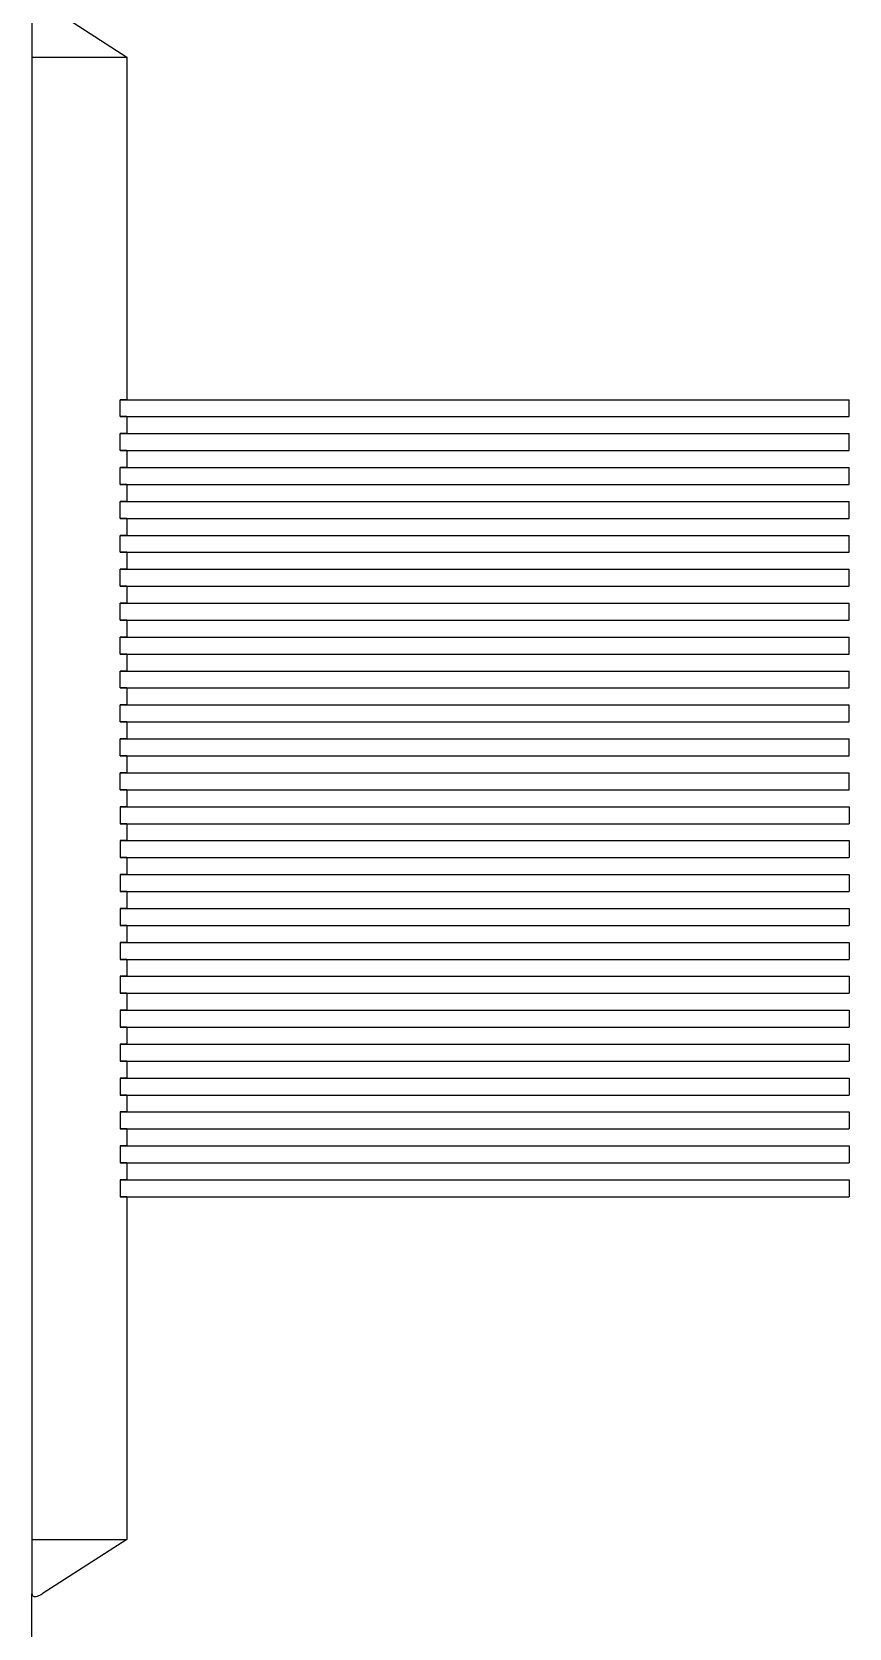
# Model space of a CAD drawing. Header units: millimetres. Extents: x -2567 to -2130, y -1703 to -1559.
# Drawn here: x -2566.66 to -2542.56, y -1655.57 to -1608.51 of the extents above; entities that cross this region are included whole.
import ezdxf

# ---------------------------------------------------------------- set-up
doc = ezdxf.new("R2010")
doc.units = ezdxf.units.MM

msp = doc.modelspace()

# ---------------------------------------------------------------- linework, layer by layer
at = {"color": 7, "linetype": 'Continuous'}
for p, q in [((-2566.659, -1607.644), (-2566.659, -1609.251)), ((-2566.359, -1607.644), (-2563.859, -1609.251)), ((-2566.659, -1609.251), (-2566.659, -1652.951)), ((-2566.659, -1609.251), (-2563.859, -1609.251)), ((-2563.859, -1609.251), (-2563.859, -1619.351)), ((-2563.859, -1609.251), (-2563.859, -1619.351)), ((-2563.859, -1609.251), (-2563.859, -1619.351)), ((-2563.859, -1619.351), (-2564.059, -1619.351)), ((-2564.059, -1619.851), (-2564.059, -1619.351)), ((-2563.859, -1619.351), (-2564.059, -1619.351)), ((-2564.059, -1619.851), (-2564.059, -1619.351)), ((-2563.859, -1619.351), (-2564.059, -1619.351)), ((-2564.059, -1619.851), (-2564.059, -1619.351)), ((-2564.059, -1619.351), (-2542.559, -1619.351)), ((-2563.859, -1619.351), (-2552.159, -1619.351)), ((-2563.859, -1619.351), (-2552.159, -1619.351)), ((-2563.859, -1619.351), (-2552.159, -1619.351)), ((-2542.559, -1619.851), (-2542.559, -1619.351)), ((-2563.859, -1619.851), (-2564.059, -1619.851)), ((-2563.859, -1619.851), (-2564.059, -1619.851)), ((-2563.859, -1619.851), (-2564.059, -1619.851)), ((-2564.059, -1619.851), (-2542.559, -1619.851)), ((-2563.859, -1619.851), (-2552.159, -1619.851)), ((-2563.859, -1619.851), (-2563.859, -1620.351)), ((-2563.859, -1619.851), (-2552.159, -1619.851)), ((-2563.859, -1619.851), (-2563.859, -1620.351)), ((-2563.859, -1619.851), (-2552.159, -1619.851)), ((-2563.859, -1619.851), (-2563.859, -1620.351)), ((-2563.859, -1620.351), (-2564.059, -1620.351)), ((-2564.059, -1620.851), (-2564.059, -1620.351)), ((-2563.859, -1620.351), (-2564.059, -1620.351)), ((-2564.059, -1620.851), (-2564.059, -1620.351)), ((-2563.859, -1620.351), (-2564.059, -1620.351)), ((-2564.059, -1620.851), (-2564.059, -1620.351)), ((-2564.059, -1620.351), (-2542.559, -1620.351)), ((-2563.859, -1620.351), (-2552.159, -1620.351)), ((-2563.859, -1620.351), (-2552.159, -1620.351)), ((-2563.859, -1620.351), (-2552.159, -1620.351)), ((-2542.559, -1620.851), (-2542.559, -1620.351)), ((-2563.859, -1620.851), (-2564.059, -1620.851)), ((-2563.859, -1620.851), (-2564.059, -1620.851)), ((-2563.859, -1620.851), (-2564.059, -1620.851)), ((-2564.059, -1620.851), (-2542.559, -1620.851)), ((-2563.859, -1620.851), (-2552.159, -1620.851)), ((-2563.859, -1620.851), (-2563.859, -1621.351)), ((-2563.859, -1620.851), (-2552.159, -1620.851)), ((-2563.859, -1620.851), (-2563.859, -1621.351)), ((-2563.859, -1620.851), (-2552.159, -1620.851)), ((-2563.859, -1620.851), (-2563.859, -1621.351)), ((-2563.859, -1621.351), (-2564.059, -1621.351)), ((-2564.059, -1621.851), (-2564.059, -1621.351)), ((-2563.859, -1621.351), (-2564.059, -1621.351)), ((-2564.059, -1621.851), (-2564.059, -1621.351)), ((-2563.859, -1621.351), (-2564.059, -1621.351)), ((-2564.059, -1621.851), (-2564.059, -1621.351)), ((-2564.059, -1621.351), (-2542.559, -1621.351)), ((-2563.859, -1621.351), (-2552.159, -1621.351)), ((-2563.859, -1621.351), (-2552.159, -1621.351)), ((-2563.859, -1621.351), (-2552.159, -1621.351)), ((-2542.559, -1621.851), (-2542.559, -1621.351)), ((-2563.859, -1621.851), (-2564.059, -1621.851)), ((-2563.859, -1621.851), (-2564.059, -1621.851)), ((-2563.859, -1621.851), (-2564.059, -1621.851)), ((-2564.059, -1621.851), (-2542.559, -1621.851)), ((-2563.859, -1621.851), (-2552.159, -1621.851)), ((-2563.859, -1621.851), (-2563.859, -1622.351)), ((-2563.859, -1621.851), (-2552.159, -1621.851)), ((-2563.859, -1621.851), (-2563.859, -1622.351)), ((-2563.859, -1621.851), (-2552.159, -1621.851)), ((-2563.859, -1621.851), (-2563.859, -1622.351)), ((-2563.859, -1622.351), (-2564.059, -1622.351)), ((-2564.059, -1622.851), (-2564.059, -1622.351)), ((-2563.859, -1622.351), (-2564.059, -1622.351)), ((-2564.059, -1622.851), (-2564.059, -1622.351)), ((-2563.859, -1622.351), (-2564.059, -1622.351)), ((-2564.059, -1622.851), (-2564.059, -1622.351)), ((-2564.059, -1622.351), (-2542.559, -1622.351)), ((-2563.859, -1622.351), (-2552.159, -1622.351)), ((-2563.859, -1622.351), (-2552.159, -1622.351)), ((-2563.859, -1622.351), (-2552.159, -1622.351)), ((-2542.559, -1622.851), (-2542.559, -1622.351)), ((-2563.859, -1622.851), (-2564.059, -1622.851)), ((-2563.859, -1622.851), (-2564.059, -1622.851)), ((-2563.859, -1622.851), (-2564.059, -1622.851)), ((-2564.059, -1622.851), (-2542.559, -1622.851)), ((-2563.859, -1622.851), (-2552.159, -1622.851)), ((-2563.859, -1622.851), (-2563.859, -1623.351)), ((-2563.859, -1622.851), (-2552.159, -1622.851)), ((-2563.859, -1622.851), (-2563.859, -1623.351)), ((-2563.859, -1622.851), (-2552.159, -1622.851)), ((-2563.859, -1622.851), (-2563.859, -1623.351)), ((-2563.859, -1623.351), (-2564.059, -1623.351)), ((-2564.059, -1623.851), (-2564.059, -1623.351)), ((-2563.859, -1623.351), (-2564.059, -1623.351)), ((-2564.059, -1623.851), (-2564.059, -1623.351)), ((-2563.859, -1623.351), (-2564.059, -1623.351)), ((-2564.059, -1623.851), (-2564.059, -1623.351)), ((-2564.059, -1623.351), (-2542.559, -1623.351)), ((-2563.859, -1623.351), (-2552.159, -1623.351)), ((-2563.859, -1623.351), (-2552.159, -1623.351)), ((-2563.859, -1623.351), (-2552.159, -1623.351)), ((-2542.559, -1623.851), (-2542.559, -1623.351)), ((-2563.859, -1623.851), (-2564.059, -1623.851)), ((-2563.859, -1623.851), (-2564.059, -1623.851)), ((-2563.859, -1623.851), (-2564.059, -1623.851)), ((-2564.059, -1623.851), (-2542.559, -1623.851)), ((-2563.859, -1623.851), (-2552.159, -1623.851)), ((-2563.859, -1623.851), (-2563.859, -1624.351)), ((-2563.859, -1623.851), (-2552.159, -1623.851)), ((-2563.859, -1623.851), (-2563.859, -1624.351)), ((-2563.859, -1623.851), (-2552.159, -1623.851)), ((-2563.859, -1623.851), (-2563.859, -1624.351)), ((-2563.859, -1624.351), (-2564.059, -1624.351)), ((-2564.059, -1624.851), (-2564.059, -1624.351)), ((-2563.859, -1624.351), (-2564.059, -1624.351)), ((-2564.059, -1624.851), (-2564.059, -1624.351)), ((-2563.859, -1624.351), (-2564.059, -1624.351)), ((-2564.059, -1624.851), (-2564.059, -1624.351)), ((-2564.059, -1624.351), (-2542.559, -1624.351)), ((-2563.859, -1624.351), (-2552.159, -1624.351)), ((-2563.859, -1624.351), (-2552.159, -1624.351)), ((-2563.859, -1624.351), (-2552.159, -1624.351)), ((-2542.559, -1624.851), (-2542.559, -1624.351)), ((-2563.859, -1624.851), (-2564.059, -1624.851)), ((-2563.859, -1624.851), (-2564.059, -1624.851)), ((-2563.859, -1624.851), (-2564.059, -1624.851)), ((-2564.059, -1624.851), (-2542.559, -1624.851)), ((-2563.859, -1624.851), (-2552.159, -1624.851)), ((-2563.859, -1624.851), (-2563.859, -1625.351)), ((-2563.859, -1624.851), (-2552.159, -1624.851)), ((-2563.859, -1624.851), (-2563.859, -1625.351)), ((-2563.859, -1624.851), (-2552.159, -1624.851)), ((-2563.859, -1624.851), (-2563.859, -1625.351)), ((-2563.859, -1625.351), (-2564.059, -1625.351)), ((-2564.059, -1625.851), (-2564.059, -1625.351)), ((-2563.859, -1625.351), (-2564.059, -1625.351)), ((-2564.059, -1625.851), (-2564.059, -1625.351)), ((-2563.859, -1625.351), (-2564.059, -1625.351)), ((-2564.059, -1625.851), (-2564.059, -1625.351)), ((-2564.059, -1625.351), (-2542.559, -1625.351)), ((-2563.859, -1625.351), (-2552.159, -1625.351)), ((-2563.859, -1625.351), (-2552.159, -1625.351)), ((-2563.859, -1625.351), (-2552.159, -1625.351)), ((-2542.559, -1625.851), (-2542.559, -1625.351)), ((-2563.859, -1625.851), (-2564.059, -1625.851)), ((-2563.859, -1625.851), (-2564.059, -1625.851)), ((-2563.859, -1625.851), (-2564.059, -1625.851)), ((-2564.059, -1625.851), (-2542.559, -1625.851)), ((-2563.859, -1625.851), (-2552.159, -1625.851)), ((-2563.859, -1625.851), (-2563.859, -1626.351)), ((-2563.859, -1625.851), (-2552.159, -1625.851)), ((-2563.859, -1625.851), (-2563.859, -1626.351)), ((-2563.859, -1625.851), (-2552.159, -1625.851)), ((-2563.859, -1625.851), (-2563.859, -1626.351)), ((-2563.859, -1626.351), (-2564.059, -1626.351)), ((-2564.059, -1626.851), (-2564.059, -1626.351)), ((-2563.859, -1626.351), (-2564.059, -1626.351)), ((-2564.059, -1626.851), (-2564.059, -1626.351)), ((-2563.859, -1626.351), (-2564.059, -1626.351)), ((-2564.059, -1626.851), (-2564.059, -1626.351)), ((-2564.059, -1626.351), (-2542.559, -1626.351)), ((-2563.859, -1626.351), (-2552.159, -1626.351)), ((-2563.859, -1626.351), (-2552.159, -1626.351)), ((-2563.859, -1626.351), (-2552.159, -1626.351)), ((-2542.559, -1626.851), (-2542.559, -1626.351)), ((-2563.859, -1626.851), (-2564.059, -1626.851)), ((-2563.859, -1626.851), (-2564.059, -1626.851)), ((-2563.859, -1626.851), (-2564.059, -1626.851)), ((-2564.059, -1626.851), (-2542.559, -1626.851)), ((-2563.859, -1626.851), (-2552.159, -1626.851)), ((-2563.859, -1626.851), (-2563.859, -1627.351)), ((-2563.859, -1626.851), (-2552.159, -1626.851)), ((-2563.859, -1626.851), (-2563.859, -1627.351)), ((-2563.859, -1626.851), (-2552.159, -1626.851)), ((-2563.859, -1626.851), (-2563.859, -1627.351)), ((-2563.859, -1627.351), (-2564.059, -1627.351)), ((-2564.059, -1627.851), (-2564.059, -1627.351)), ((-2563.859, -1627.351), (-2564.059, -1627.351)), ((-2564.059, -1627.851), (-2564.059, -1627.351)), ((-2563.859, -1627.351), (-2564.059, -1627.351)), ((-2564.059, -1627.851), (-2564.059, -1627.351)), ((-2564.059, -1627.351), (-2542.559, -1627.351)), ((-2563.859, -1627.351), (-2552.159, -1627.351)), ((-2563.859, -1627.351), (-2552.159, -1627.351)), ((-2563.859, -1627.351), (-2552.159, -1627.351)), ((-2542.559, -1627.851), (-2542.559, -1627.351)), ((-2563.859, -1627.851), (-2564.059, -1627.851)), ((-2563.859, -1627.851), (-2564.059, -1627.851)), ((-2563.859, -1627.851), (-2564.059, -1627.851)), ((-2564.059, -1627.851), (-2542.559, -1627.851)), ((-2563.859, -1627.851), (-2552.159, -1627.851)), ((-2563.859, -1627.851), (-2563.859, -1628.351)), ((-2563.859, -1627.851), (-2552.159, -1627.851)), ((-2563.859, -1627.851), (-2563.859, -1628.351)), ((-2563.859, -1627.851), (-2552.159, -1627.851)), ((-2563.859, -1627.851), (-2563.859, -1628.351)), ((-2563.859, -1628.351), (-2564.059, -1628.351)), ((-2564.059, -1628.851), (-2564.059, -1628.351)), ((-2563.859, -1628.351), (-2564.059, -1628.351)), ((-2564.059, -1628.851), (-2564.059, -1628.351)), ((-2563.859, -1628.351), (-2564.059, -1628.351)), ((-2564.059, -1628.851), (-2564.059, -1628.351)), ((-2564.059, -1628.351), (-2542.559, -1628.351)), ((-2563.859, -1628.351), (-2552.159, -1628.351)), ((-2563.859, -1628.351), (-2552.159, -1628.351)), ((-2563.859, -1628.351), (-2552.159, -1628.351)), ((-2542.559, -1628.851), (-2542.559, -1628.351)), ((-2563.859, -1628.851), (-2564.059, -1628.851)), ((-2563.859, -1628.851), (-2564.059, -1628.851)), ((-2563.859, -1628.851), (-2564.059, -1628.851)), ((-2564.059, -1628.851), (-2542.559, -1628.851)), ((-2563.859, -1628.851), (-2552.159, -1628.851)), ((-2563.859, -1628.851), (-2563.859, -1629.351)), ((-2563.859, -1628.851), (-2552.159, -1628.851)), ((-2563.859, -1628.851), (-2563.859, -1629.351)), ((-2563.859, -1628.851), (-2552.159, -1628.851)), ((-2563.859, -1628.851), (-2563.859, -1629.351)), ((-2563.859, -1629.351), (-2564.059, -1629.351)), ((-2564.059, -1629.851), (-2564.059, -1629.351)), ((-2563.859, -1629.351), (-2564.059, -1629.351)), ((-2564.059, -1629.851), (-2564.059, -1629.351)), ((-2563.859, -1629.351), (-2564.059, -1629.351)), ((-2564.059, -1629.851), (-2564.059, -1629.351)), ((-2564.059, -1629.351), (-2542.559, -1629.351)), ((-2563.859, -1629.351), (-2552.159, -1629.351)), ((-2563.859, -1629.351), (-2552.159, -1629.351)), ((-2563.859, -1629.351), (-2552.159, -1629.351)), ((-2542.559, -1629.851), (-2542.559, -1629.351)), ((-2563.859, -1629.851), (-2564.059, -1629.851)), ((-2563.859, -1629.851), (-2564.059, -1629.851)), ((-2563.859, -1629.851), (-2564.059, -1629.851)), ((-2564.059, -1629.851), (-2542.559, -1629.851)), ((-2563.859, -1629.851), (-2552.159, -1629.851)), ((-2563.859, -1629.851), (-2563.859, -1630.351)), ((-2563.859, -1629.851), (-2552.159, -1629.851)), ((-2563.859, -1629.851), (-2563.859, -1630.351)), ((-2563.859, -1629.851), (-2552.159, -1629.851)), ((-2563.859, -1629.851), (-2563.859, -1630.351)), ((-2563.859, -1630.351), (-2564.059, -1630.351)), ((-2564.059, -1630.851), (-2564.059, -1630.351)), ((-2563.859, -1630.351), (-2564.059, -1630.351)), ((-2564.059, -1630.851), (-2564.059, -1630.351)), ((-2563.859, -1630.351), (-2564.059, -1630.351)), ((-2564.059, -1630.851), (-2564.059, -1630.351)), ((-2564.059, -1630.351), (-2542.559, -1630.351)), ((-2563.859, -1630.351), (-2552.159, -1630.351)), ((-2563.859, -1630.351), (-2552.159, -1630.351)), ((-2563.859, -1630.351), (-2552.159, -1630.351)), ((-2542.559, -1630.851), (-2542.559, -1630.351)), ((-2563.859, -1630.851), (-2564.059, -1630.851)), ((-2563.859, -1630.851), (-2564.059, -1630.851)), ((-2563.859, -1630.851), (-2564.059, -1630.851)), ((-2564.059, -1630.851), (-2542.559, -1630.851)), ((-2563.859, -1630.851), (-2552.159, -1630.851)), ((-2563.859, -1630.851), (-2563.859, -1631.351)), ((-2563.859, -1630.851), (-2552.159, -1630.851)), ((-2563.859, -1630.851), (-2563.859, -1631.351)), ((-2563.859, -1630.851), (-2552.159, -1630.851)), ((-2563.859, -1630.851), (-2563.859, -1631.351)), ((-2563.859, -1631.351), (-2564.059, -1631.351)), ((-2564.059, -1631.351), (-2564.059, -1631.851)), ((-2563.859, -1631.351), (-2564.059, -1631.351)), ((-2564.059, -1631.351), (-2564.059, -1631.851)), ((-2563.859, -1631.351), (-2564.059, -1631.351)), ((-2564.059, -1631.351), (-2564.059, -1631.851)), ((-2564.059, -1631.351), (-2542.559, -1631.351)), ((-2563.859, -1631.351), (-2552.159, -1631.351)), ((-2563.859, -1631.351), (-2552.159, -1631.351)), ((-2563.859, -1631.351), (-2552.159, -1631.351)), ((-2542.559, -1631.351), (-2542.559, -1631.851)), ((-2563.859, -1631.851), (-2564.059, -1631.851)), ((-2563.859, -1631.851), (-2564.059, -1631.851)), ((-2563.859, -1631.851), (-2564.059, -1631.851)), ((-2564.059, -1631.851), (-2542.559, -1631.851)), ((-2563.859, -1631.851), (-2552.159, -1631.851)), ((-2563.859, -1631.851), (-2563.859, -1632.351)), ((-2563.859, -1631.851), (-2552.159, -1631.851)), ((-2563.859, -1631.851), (-2563.859, -1632.351)), ((-2563.859, -1631.851), (-2552.159, -1631.851)), ((-2563.859, -1631.851), (-2563.859, -1632.351)), ((-2563.859, -1632.351), (-2564.059, -1632.351)), ((-2564.059, -1632.351), (-2564.059, -1632.851)), ((-2563.859, -1632.351), (-2564.059, -1632.351)), ((-2564.059, -1632.351), (-2564.059, -1632.851)), ((-2563.859, -1632.351), (-2564.059, -1632.351)), ((-2564.059, -1632.351), (-2564.059, -1632.851)), ((-2564.059, -1632.351), (-2542.559, -1632.351)), ((-2563.859, -1632.351), (-2552.159, -1632.351)), ((-2563.859, -1632.351), (-2552.159, -1632.351)), ((-2563.859, -1632.351), (-2552.159, -1632.351)), ((-2542.559, -1632.351), (-2542.559, -1632.851)), ((-2563.859, -1632.851), (-2564.059, -1632.851)), ((-2563.859, -1632.851), (-2564.059, -1632.851)), ((-2563.859, -1632.851), (-2564.059, -1632.851)), ((-2564.059, -1632.851), (-2542.559, -1632.851)), ((-2563.859, -1632.851), (-2552.159, -1632.851)), ((-2563.859, -1632.851), (-2563.859, -1633.351)), ((-2563.859, -1632.851), (-2552.159, -1632.851)), ((-2563.859, -1632.851), (-2563.859, -1633.351)), ((-2563.859, -1632.851), (-2552.159, -1632.851)), ((-2563.859, -1632.851), (-2563.859, -1633.351)), ((-2563.859, -1633.351), (-2564.059, -1633.351)), ((-2564.059, -1633.351), (-2564.059, -1633.851)), ((-2563.859, -1633.351), (-2564.059, -1633.351)), ((-2564.059, -1633.351), (-2564.059, -1633.851)), ((-2563.859, -1633.351), (-2564.059, -1633.351)), ((-2564.059, -1633.351), (-2564.059, -1633.851)), ((-2564.059, -1633.351), (-2542.559, -1633.351)), ((-2563.859, -1633.351), (-2552.159, -1633.351)), ((-2563.859, -1633.351), (-2552.159, -1633.351)), ((-2563.859, -1633.351), (-2552.159, -1633.351)), ((-2542.559, -1633.351), (-2542.559, -1633.851)), ((-2563.859, -1633.851), (-2564.059, -1633.851)), ((-2563.859, -1633.851), (-2564.059, -1633.851)), ((-2563.859, -1633.851), (-2564.059, -1633.851)), ((-2564.059, -1633.851), (-2542.559, -1633.851)), ((-2563.859, -1633.851), (-2552.159, -1633.851)), ((-2563.859, -1633.851), (-2563.859, -1634.351)), ((-2563.859, -1633.851), (-2552.159, -1633.851)), ((-2563.859, -1633.851), (-2563.859, -1634.351)), ((-2563.859, -1633.851), (-2552.159, -1633.851)), ((-2563.859, -1633.851), (-2563.859, -1634.351)), ((-2563.859, -1634.351), (-2564.059, -1634.351)), ((-2564.059, -1634.351), (-2564.059, -1634.851)), ((-2563.859, -1634.351), (-2564.059, -1634.351)), ((-2564.059, -1634.351), (-2564.059, -1634.851)), ((-2563.859, -1634.351), (-2564.059, -1634.351)), ((-2564.059, -1634.351), (-2564.059, -1634.851)), ((-2564.059, -1634.351), (-2542.559, -1634.351)), ((-2563.859, -1634.351), (-2552.159, -1634.351)), ((-2563.859, -1634.351), (-2552.159, -1634.351)), ((-2563.859, -1634.351), (-2552.159, -1634.351)), ((-2542.559, -1634.351), (-2542.559, -1634.851)), ((-2563.859, -1634.851), (-2564.059, -1634.851)), ((-2563.859, -1634.851), (-2564.059, -1634.851)), ((-2563.859, -1634.851), (-2564.059, -1634.851)), ((-2564.059, -1634.851), (-2542.559, -1634.851)), ((-2563.859, -1634.851), (-2552.159, -1634.851)), ((-2563.859, -1634.851), (-2563.859, -1635.351)), ((-2563.859, -1634.851), (-2552.159, -1634.851)), ((-2563.859, -1634.851), (-2563.859, -1635.351)), ((-2563.859, -1634.851), (-2552.159, -1634.851)), ((-2563.859, -1634.851), (-2563.859, -1635.351)), ((-2563.859, -1635.351), (-2564.059, -1635.351)), ((-2564.059, -1635.351), (-2564.059, -1635.851)), ((-2563.859, -1635.351), (-2564.059, -1635.351)), ((-2564.059, -1635.351), (-2564.059, -1635.851)), ((-2563.859, -1635.351), (-2564.059, -1635.351)), ((-2564.059, -1635.351), (-2564.059, -1635.851)), ((-2564.059, -1635.351), (-2542.559, -1635.351)), ((-2563.859, -1635.351), (-2552.159, -1635.351)), ((-2563.859, -1635.351), (-2552.159, -1635.351)), ((-2563.859, -1635.351), (-2552.159, -1635.351)), ((-2542.559, -1635.351), (-2542.559, -1635.851)), ((-2563.859, -1635.851), (-2564.059, -1635.851)), ((-2563.859, -1635.851), (-2564.059, -1635.851)), ((-2563.859, -1635.851), (-2564.059, -1635.851)), ((-2564.059, -1635.851), (-2542.559, -1635.851)), ((-2563.859, -1635.851), (-2552.159, -1635.851)), ((-2563.859, -1635.851), (-2563.859, -1636.351)), ((-2563.859, -1635.851), (-2552.159, -1635.851)), ((-2563.859, -1635.851), (-2563.859, -1636.351)), ((-2563.859, -1635.851), (-2552.159, -1635.851)), ((-2563.859, -1635.851), (-2563.859, -1636.351)), ((-2563.859, -1636.351), (-2564.059, -1636.351)), ((-2564.059, -1636.351), (-2564.059, -1636.851)), ((-2563.859, -1636.351), (-2564.059, -1636.351)), ((-2564.059, -1636.351), (-2564.059, -1636.851)), ((-2563.859, -1636.351), (-2564.059, -1636.351)), ((-2564.059, -1636.351), (-2564.059, -1636.851)), ((-2564.059, -1636.351), (-2542.559, -1636.351)), ((-2563.859, -1636.351), (-2552.159, -1636.351)), ((-2563.859, -1636.351), (-2552.159, -1636.351)), ((-2563.859, -1636.351), (-2552.159, -1636.351)), ((-2542.559, -1636.351), (-2542.559, -1636.851)), ((-2563.859, -1636.851), (-2564.059, -1636.851)), ((-2563.859, -1636.851), (-2564.059, -1636.851)), ((-2563.859, -1636.851), (-2564.059, -1636.851)), ((-2564.059, -1636.851), (-2542.559, -1636.851)), ((-2563.859, -1636.851), (-2552.159, -1636.851)), ((-2563.859, -1636.851), (-2563.859, -1637.351)), ((-2563.859, -1636.851), (-2552.159, -1636.851)), ((-2563.859, -1636.851), (-2563.859, -1637.351)), ((-2563.859, -1636.851), (-2552.159, -1636.851)), ((-2563.859, -1636.851), (-2563.859, -1637.351)), ((-2563.859, -1637.351), (-2564.059, -1637.351)), ((-2564.059, -1637.351), (-2564.059, -1637.851)), ((-2563.859, -1637.351), (-2564.059, -1637.351)), ((-2564.059, -1637.351), (-2564.059, -1637.851)), ((-2563.859, -1637.351), (-2564.059, -1637.351)), ((-2564.059, -1637.351), (-2564.059, -1637.851)), ((-2564.059, -1637.351), (-2542.559, -1637.351)), ((-2563.859, -1637.351), (-2552.159, -1637.351)), ((-2563.859, -1637.351), (-2552.159, -1637.351)), ((-2563.859, -1637.351), (-2552.159, -1637.351)), ((-2542.559, -1637.351), (-2542.559, -1637.851)), ((-2563.859, -1637.851), (-2564.059, -1637.851)), ((-2563.859, -1637.851), (-2564.059, -1637.851)), ((-2563.859, -1637.851), (-2564.059, -1637.851)), ((-2564.059, -1637.851), (-2542.559, -1637.851)), ((-2563.859, -1637.851), (-2552.159, -1637.851)), ((-2563.859, -1637.851), (-2563.859, -1638.351)), ((-2563.859, -1637.851), (-2552.159, -1637.851)), ((-2563.859, -1637.851), (-2563.859, -1638.351)), ((-2563.859, -1637.851), (-2552.159, -1637.851)), ((-2563.859, -1637.851), (-2563.859, -1638.351)), ((-2563.859, -1638.351), (-2564.059, -1638.351)), ((-2564.059, -1638.351), (-2564.059, -1638.851)), ((-2563.859, -1638.351), (-2564.059, -1638.351)), ((-2564.059, -1638.351), (-2564.059, -1638.851)), ((-2563.859, -1638.351), (-2564.059, -1638.351)), ((-2564.059, -1638.351), (-2564.059, -1638.851)), ((-2564.059, -1638.351), (-2542.559, -1638.351)), ((-2563.859, -1638.351), (-2552.159, -1638.351)), ((-2563.859, -1638.351), (-2552.159, -1638.351)), ((-2563.859, -1638.351), (-2552.159, -1638.351)), ((-2542.559, -1638.351), (-2542.559, -1638.851)), ((-2563.859, -1638.851), (-2564.059, -1638.851)), ((-2563.859, -1638.851), (-2564.059, -1638.851)), ((-2563.859, -1638.851), (-2564.059, -1638.851)), ((-2564.059, -1638.851), (-2542.559, -1638.851)), ((-2563.859, -1638.851), (-2552.159, -1638.851)), ((-2563.859, -1638.851), (-2563.859, -1639.351)), ((-2563.859, -1638.851), (-2552.159, -1638.851)), ((-2563.859, -1638.851), (-2563.859, -1639.351)), ((-2563.859, -1638.851), (-2552.159, -1638.851)), ((-2563.859, -1638.851), (-2563.859, -1639.351)), ((-2563.859, -1639.351), (-2564.059, -1639.351)), ((-2564.059, -1639.351), (-2564.059, -1639.851)), ((-2563.859, -1639.351), (-2564.059, -1639.351)), ((-2564.059, -1639.351), (-2564.059, -1639.851)), ((-2563.859, -1639.351), (-2564.059, -1639.351)), ((-2564.059, -1639.351), (-2564.059, -1639.851)), ((-2564.059, -1639.351), (-2542.559, -1639.351)), ((-2563.859, -1639.351), (-2552.159, -1639.351)), ((-2563.859, -1639.351), (-2552.159, -1639.351)), ((-2563.859, -1639.351), (-2552.159, -1639.351)), ((-2542.559, -1639.351), (-2542.559, -1639.851)), ((-2563.859, -1639.851), (-2564.059, -1639.851)), ((-2563.859, -1639.851), (-2564.059, -1639.851)), ((-2563.859, -1639.851), (-2564.059, -1639.851)), ((-2564.059, -1639.851), (-2542.559, -1639.851)), ((-2563.859, -1639.851), (-2552.159, -1639.851)), ((-2563.859, -1639.851), (-2563.859, -1640.351)), ((-2563.859, -1639.851), (-2552.159, -1639.851)), ((-2563.859, -1639.851), (-2563.859, -1640.351)), ((-2563.859, -1639.851), (-2552.159, -1639.851)), ((-2563.859, -1639.851), (-2563.859, -1640.351)), ((-2563.859, -1640.351), (-2564.059, -1640.351)), ((-2564.059, -1640.351), (-2564.059, -1640.851)), ((-2563.859, -1640.351), (-2564.059, -1640.351)), ((-2564.059, -1640.351), (-2564.059, -1640.851)), ((-2563.859, -1640.351), (-2564.059, -1640.351)), ((-2564.059, -1640.351), (-2564.059, -1640.851)), ((-2564.059, -1640.351), (-2542.559, -1640.351)), ((-2563.859, -1640.351), (-2552.159, -1640.351)), ((-2563.859, -1640.351), (-2552.159, -1640.351)), ((-2563.859, -1640.351), (-2552.159, -1640.351)), ((-2542.559, -1640.351), (-2542.559, -1640.851)), ((-2563.859, -1640.851), (-2564.059, -1640.851)), ((-2563.859, -1640.851), (-2564.059, -1640.851)), ((-2563.859, -1640.851), (-2564.059, -1640.851)), ((-2564.059, -1640.851), (-2542.559, -1640.851)), ((-2563.859, -1640.851), (-2552.159, -1640.851)), ((-2563.859, -1640.851), (-2563.859, -1641.351)), ((-2563.859, -1640.851), (-2552.159, -1640.851)), ((-2563.859, -1640.851), (-2563.859, -1641.351)), ((-2563.859, -1640.851), (-2552.159, -1640.851)), ((-2563.859, -1640.851), (-2563.859, -1641.351)), ((-2563.859, -1641.351), (-2564.059, -1641.351)), ((-2564.059, -1641.351), (-2564.059, -1641.851)), ((-2563.859, -1641.351), (-2564.059, -1641.351)), ((-2564.059, -1641.351), (-2564.059, -1641.851)), ((-2563.859, -1641.351), (-2564.059, -1641.351)), ((-2564.059, -1641.351), (-2564.059, -1641.851)), ((-2564.059, -1641.351), (-2542.559, -1641.351)), ((-2563.859, -1641.351), (-2552.159, -1641.351)), ((-2563.859, -1641.351), (-2552.159, -1641.351)), ((-2563.859, -1641.351), (-2552.159, -1641.351)), ((-2542.559, -1641.351), (-2542.559, -1641.851)), ((-2563.859, -1641.851), (-2564.059, -1641.851)), ((-2563.859, -1641.851), (-2564.059, -1641.851)), ((-2563.859, -1641.851), (-2564.059, -1641.851)), ((-2564.059, -1641.851), (-2542.559, -1641.851)), ((-2563.859, -1641.851), (-2552.159, -1641.851)), ((-2563.859, -1641.851), (-2563.859, -1642.351)), ((-2563.859, -1641.851), (-2552.159, -1641.851)), ((-2563.859, -1641.851), (-2563.859, -1642.351)), ((-2563.859, -1641.851), (-2552.159, -1641.851)), ((-2563.859, -1641.851), (-2563.859, -1642.351)), ((-2563.859, -1642.351), (-2564.059, -1642.351)), ((-2564.059, -1642.351), (-2564.059, -1642.851)), ((-2563.859, -1642.351), (-2564.059, -1642.351)), ((-2564.059, -1642.351), (-2564.059, -1642.851)), ((-2563.859, -1642.351), (-2564.059, -1642.351)), ((-2564.059, -1642.351), (-2564.059, -1642.851)), ((-2564.059, -1642.351), (-2542.559, -1642.351)), ((-2563.859, -1642.351), (-2552.159, -1642.351)), ((-2563.859, -1642.351), (-2552.159, -1642.351)), ((-2563.859, -1642.351), (-2552.159, -1642.351)), ((-2542.559, -1642.351), (-2542.559, -1642.851)), ((-2563.859, -1642.851), (-2564.059, -1642.851)), ((-2563.859, -1642.851), (-2564.059, -1642.851)), ((-2563.859, -1642.851), (-2564.059, -1642.851)), ((-2564.059, -1642.851), (-2542.559, -1642.851)), ((-2563.859, -1642.851), (-2552.159, -1642.851)), ((-2563.859, -1642.851), (-2563.859, -1652.951)), ((-2563.859, -1642.851), (-2552.159, -1642.851)), ((-2563.859, -1642.851), (-2563.859, -1652.951)), ((-2563.859, -1642.851), (-2552.159, -1642.851)), ((-2563.859, -1642.851), (-2563.859, -1652.951)), ((-2566.659, -1652.951), (-2566.659, -1654.558)), ((-2566.659, -1652.951), (-2563.859, -1652.951)), ((-2563.859, -1652.951), (-2566.359, -1654.558)), ((-2566.659, -1672.977), (-2566.659, -1654.558)), ((-2566.659, -1672.977), (-2566.659, -1654.558))]:
    msp.add_line(p, q, dxfattribs=at)
msp.add_open_spline([(-2566.659, -1654.558), (-2566.659, -1654.576), (-2566.65, -1654.613), (-2566.595, -1654.642), (-2566.527, -1654.636), (-2566.445, -1654.608), (-2566.389, -1654.577), (-2566.359, -1654.558)], degree=3, knots=[0, 0, 0, 0, 0.0532098, 0.1040554, 0.1692847, 0.2553514, 0.3617982, 0.3617982, 0.3617982, 0.3617982], dxfattribs=at)

doc.saveas('drawing.dxf')
